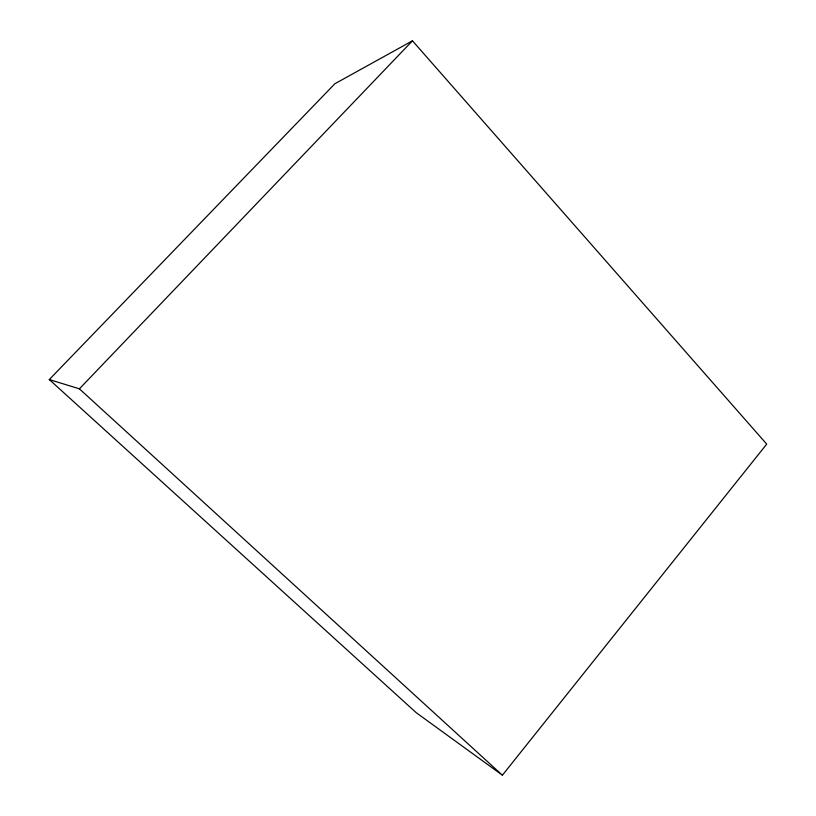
<?xml version="1.0" encoding="UTF-8"?>
<svg xmlns="http://www.w3.org/2000/svg" width="816" height="816" viewBox="0 0 816 816"><rect width="100%" height="100%" fill="white"/><g stroke="black" fill="none" stroke-linecap="round" stroke-linejoin="round"><path stroke-width="1.22" d="M502.391 775.2L766.714 444.118L412.468 40.8L334.866 83.752L49.286 379.562L416.14 712.613L502.391 775.2L79.407 388.824L49.286 379.562M79.407 388.824L412.468 40.8"/></g></svg>
